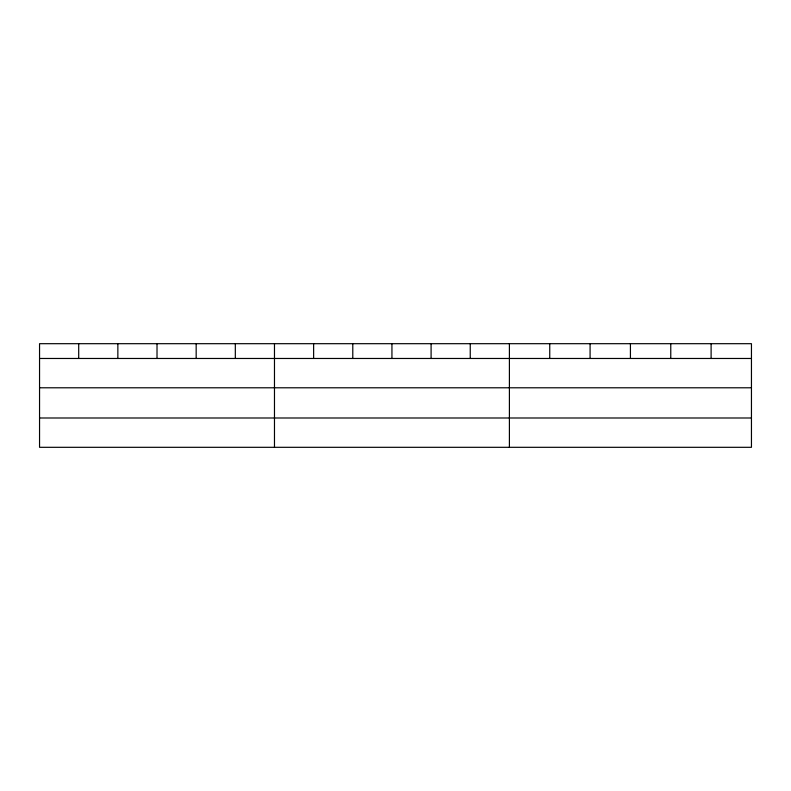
<?xml version="1.0" encoding="UTF-8"?>
<svg xmlns="http://www.w3.org/2000/svg" width="791" height="791" viewBox="0 0 791 791"><rect width="100%" height="100%" fill="white"/><g stroke="black" fill="none" stroke-linecap="round" stroke-linejoin="round"><path stroke-width="1.19" d="M751.45 387.788L751.45 343.69L39.55 343.69L39.55 447.31L751.45 447.31L751.45 387.788L39.55 387.788M39.55 358.471L751.45 358.471M39.55 417.994L751.45 417.994M711.109 343.69L711.109 358.471M670.768 343.69L670.768 358.471M630.427 343.69L630.427 358.471M590.086 343.69L590.086 358.471M549.745 343.69L549.745 358.471M509.404 343.69L509.404 447.31M470.25 343.69L470.25 358.471M431.095 343.69L431.095 358.471M391.94 343.69L391.94 358.471M352.786 343.69L352.786 358.471M313.632 343.69L313.632 358.471M274.477 343.69L274.477 447.31M235.322 343.69L235.322 358.471M196.168 343.69L196.168 358.471M157.014 343.69L157.014 358.471M117.859 343.69L117.859 358.471M78.704 343.69L78.704 358.471"/></g></svg>
